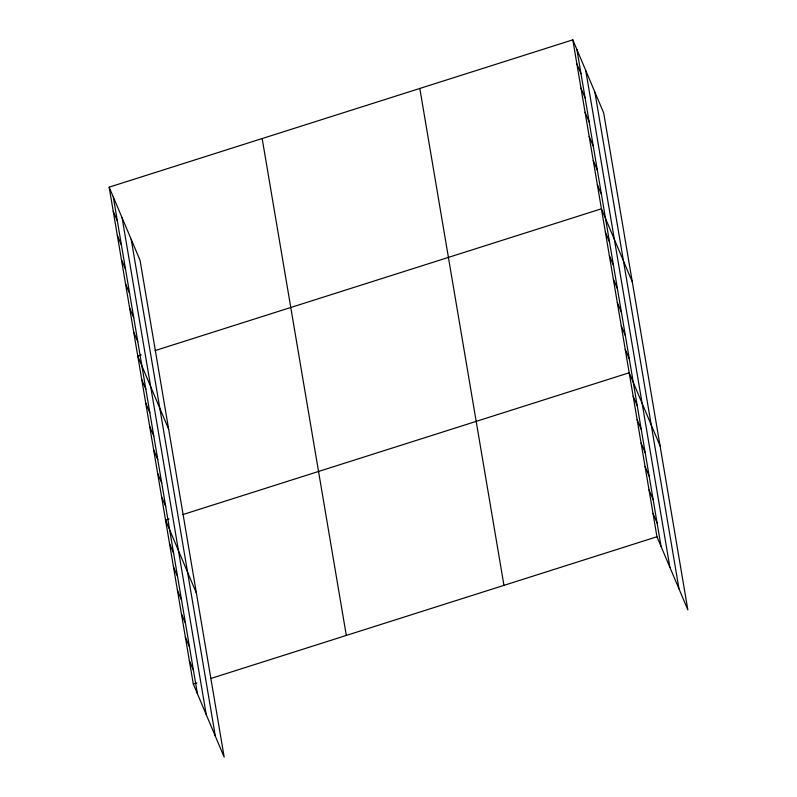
<?xml version="1.0" encoding="UTF-8"?>
<svg xmlns="http://www.w3.org/2000/svg" width="797" height="797" viewBox="0 0 797 797"><rect width="100%" height="100%" fill="white"/><g stroke="black" fill="none" stroke-linecap="round" stroke-linejoin="round"><path stroke-width="1.2" d="M109.159 187.156L140.043 260.25L224.186 757.15L193.312 684.045L109.159 187.156L572.814 39.85L603.688 112.955L687.841 609.844L656.957 536.75L572.814 39.85M141.248 354.994L137.771 356.1L168.655 429.194M155.156 350.57L601.426 208.794L632.3 281.899M169.014 518.967L165.537 520.072L196.421 593.177M182.931 514.553L629.192 372.767L660.075 445.872M193.312 684.045L196.789 682.939M210.697 678.526L656.957 536.75M576.898 63.989L581.013 73.713M580.983 88.118L585.098 97.852M585.078 112.257L589.182 121.981M589.162 136.387L593.267 146.12M593.247 160.526L597.361 170.259M597.332 184.665L601.446 194.388M605.391 232.216L609.496 241.949M609.356 255.648L613.471 265.371M613.321 279.07L617.436 288.803M617.286 302.491L621.401 312.225M621.261 325.923L625.366 335.647M625.227 349.345L629.331 359.078M633.157 396.199L637.271 405.922M637.122 419.62L641.236 429.354M641.097 443.042L645.201 452.776M645.062 466.474L649.166 476.198M649.027 489.896L653.132 499.629M652.992 513.318L657.107 523.051M113.244 211.285L117.358 221.018M117.338 235.424L121.443 245.147M121.423 259.553L125.537 269.286M125.508 283.692L129.622 293.426M129.592 307.831L133.707 317.555M133.687 331.96L137.791 341.694M141.736 379.521L145.851 389.255M145.702 402.943L149.816 412.677M149.677 426.375L153.781 436.098M153.642 449.797L157.746 459.53M157.607 473.219L161.711 482.952M161.572 496.651L165.686 506.374M169.502 543.494L173.616 553.228M173.477 566.926L177.582 576.649M177.442 590.348L181.547 600.081M181.407 613.77L185.522 623.503M185.372 637.202L189.487 646.925M189.337 660.623L193.452 670.357M594.861 92.044L679.004 588.933M585.755 70.495L669.908 567.394M576.918 49.583L661.072 546.473M419.81 88.457L503.953 585.357M262.163 138.539L346.316 635.438M131.206 239.339L215.349 736.239M122.1 217.79L206.254 714.69M113.274 196.879L197.417 693.779"/></g></svg>
